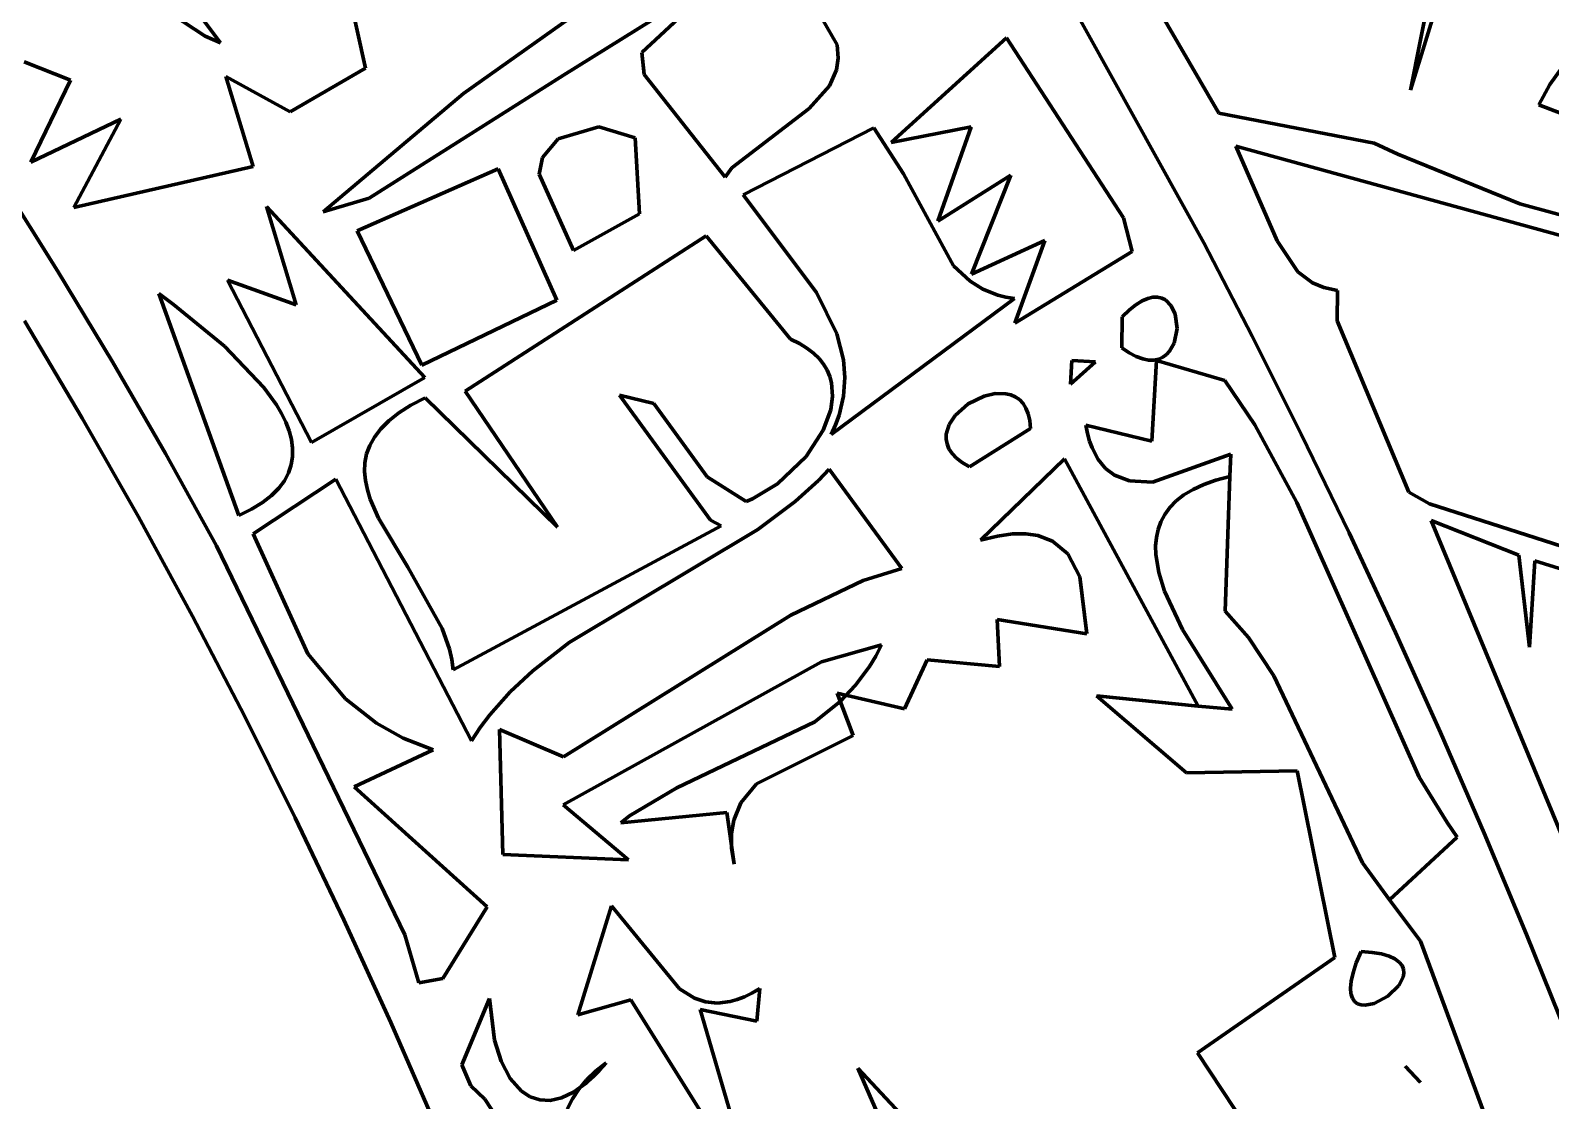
# Model space of a CAD drawing. Header units: millimetres. Extents: x 0 to 10.4, y 0 to 8.2.
# Drawn here: x 2.913 to 3.474, y 4.054 to 4.449 of the extents above; entities that cross this region are included whole.
import ezdxf

# ---------------------------------------------------------------- set-up
doc = ezdxf.new("R2010")
doc.units = ezdxf.units.MM
for name, color, linetype, lineweight in [('color#000000ff', 7, 'CONTINUOUS', 100), ('color#929292ff', 7, 'CONTINUOUS', 100), ('color#ffffffff', 7, 'CONTINUOUS', 100)]:
    doc.layers.add(name, color=color, linetype=linetype, lineweight=lineweight)

msp = doc.modelspace()

# ---------------------------------------------------------------- linework, layer by layer
at = {"layer": 'color#000000ff'}
for p, q in [((3.27162, 4.55563), (3.35162, 4.41825)), ((2.98279, 4.4442), (2.93047, 4.51394)), ((3.42241, 4.42671), (3.43807, 4.50598)), ((3.07255, 4.42544), (3.17797, 4.50034)), ((3.17797, 4.50034), (3.21055, 4.44345)), ((3.44539, 4.50197), (3.42241, 4.42671)), ((3.17016, 4.47006), (3.10947, 4.43227)), ((3.13847, 4.44064), (3.17016, 4.47006)), ((3.34598, 4.37027), (3.28961, 4.47209)), ((3.0289, 4.46897), (3.0364, 4.43486)), ((2.96501, 4.45465), (2.9772, 4.44658)), ((2.9772, 4.44658), (2.98279, 4.4442)), ((3.21055, 4.44345), (3.21095, 4.43857)), ((3.2305, 4.40742), (3.27312, 4.44599)), ((3.27312, 4.44599), (3.31635, 4.37955)), ((2.92747, 4.43044), (2.91035, 4.43719)), ((3.13935, 4.43248), (3.13847, 4.44064)), ((3.21095, 4.43857), (3.21034, 4.43416)), ((3.47384, 4.42874), (3.48106, 4.43882)), ((2.91279, 4.40005), (2.92747, 4.43044)), ((3.00853, 4.41863), (2.98478, 4.43176)), ((2.98478, 4.43176), (2.99486, 4.39854)), ((3.0364, 4.43486), (3.00853, 4.41863)), ((3.10947, 4.43227), (3.03775, 4.38682)), ((3.16921, 4.39453), (3.13935, 4.43248)), ((3.21034, 4.43416), (3.20779, 4.42827)), ((3.02071, 4.38174), (3.07255, 4.42544)), ((3.20779, 4.42827), (3.20027, 4.41995)), ((3.46978, 4.42127), (3.47384, 4.42874)), ((3.20027, 4.41995), (3.1717, 4.398)), ((3.50676, 4.40697), (3.46978, 4.42127)), ((2.946, 4.41599), (2.91279, 4.40005)), ((2.9287, 4.38335), (2.946, 4.41599)), ((3.10752, 4.4087), (3.12255, 4.41313)), ((3.12255, 4.41313), (3.13594, 4.40913)), ((3.26013, 4.41318), (3.2305, 4.40742)), ((3.24773, 4.37827), (3.26013, 4.41318)), ((3.35162, 4.41825), (3.4089, 4.40714)), ((3.10182, 4.40184), (3.10752, 4.4087)), ((3.13594, 4.40913), (3.13763, 4.38098)), ((3.17591, 4.38807), (3.22414, 4.41282)), ((3.22414, 4.41282), (3.2351, 4.39576)), ((3.10054, 4.39561), (3.10182, 4.40184)), ((3.706, 4.3103), (3.35782, 4.40602)), ((3.35782, 4.40602), (3.37311, 4.37099)), ((3.4089, 4.40714), (3.41773, 4.40306)), ((3.41773, 4.40306), (3.46277, 4.38473)), ((2.99486, 4.39854), (2.9287, 4.38335)), ((3.03336, 4.37476), (3.08539, 4.39759)), ((3.08539, 4.39759), (3.10706, 4.34912)), ((3.1717, 4.398), (3.16921, 4.39453)), ((2.9018, 4.39318), (2.92267, 4.35994)), ((3.11319, 4.36754), (3.10054, 4.39561)), ((3.2351, 4.39576), (3.25361, 4.36183)), ((3.27479, 4.39525), (3.24773, 4.37827)), ((3.26016, 4.35869), (3.27479, 4.39525)), ((3.03775, 4.38682), (3.02071, 4.38174)), ((3.20298, 4.35191), (3.17591, 4.38807)), ((2.99987, 4.38379), (3.05828, 4.32056)), ((3.01079, 4.34743), (2.99987, 4.38379)), ((3.13763, 4.38098), (3.11319, 4.36754)), ((3.31635, 4.37955), (3.3195, 4.36715)), ((3.46277, 4.38473), (3.67965, 4.32526)), ((3.05717, 4.32511), (3.03336, 4.37476)), ((3.07319, 4.31557), (3.16216, 4.37294)), ((3.16216, 4.37294), (3.19338, 4.33477)), ((3.28725, 4.37117), (3.26016, 4.35869)), ((3.27626, 4.34065), (3.28725, 4.37117)), ((3.36385, 4.33588), (3.34598, 4.37027)), ((3.37311, 4.37099), (3.38078, 4.3596)), ((3.3195, 4.36715), (3.27626, 4.34065)), ((2.92267, 4.35994), (2.9429, 4.32638)), ((3.25361, 4.36183), (3.25968, 4.35611)), ((3.38078, 4.3596), (3.38611, 4.35559)), ((2.96003, 4.35158), (2.96547, 4.34756)), ((2.98959, 4.26956), (2.96003, 4.35158)), ((3.01642, 4.29652), (2.98541, 4.35658)), ((2.98541, 4.35658), (3.01079, 4.34743)), ((3.21051, 4.33672), (3.20298, 4.35191)), ((3.25968, 4.35611), (3.26445, 4.35315)), ((3.26445, 4.35315), (3.26991, 4.35099)), ((3.38611, 4.35559), (3.39039, 4.35378)), ((3.39039, 4.35378), (3.39535, 4.35275)), ((3.39535, 4.35275), (3.39528, 4.34152)), ((2.96547, 4.34756), (2.98429, 4.33218)), ((3.10706, 4.34912), (3.05717, 4.32511)), ((3.27615, 4.34975), (3.20836, 4.2995)), ((3.26991, 4.35099), (3.27293, 4.35025)), ((3.27293, 4.35025), (3.27615, 4.34975)), ((3.31853, 4.34552), (3.32096, 4.34746)), ((3.32096, 4.34746), (3.32322, 4.34885)), ((3.32322, 4.34885), (3.3253, 4.34976)), ((3.3253, 4.34976), (3.3272, 4.3502)), ((3.3272, 4.3502), (3.32892, 4.35023)), ((3.32892, 4.35023), (3.33046, 4.34989)), ((3.33046, 4.34989), (3.33182, 4.34921)), ((3.33182, 4.34921), (3.33399, 4.34703)), ((3.33399, 4.34703), (3.33541, 4.34402)), ((2.93181, 4.30552), (2.91043, 4.34146)), ((3.31569, 4.33159), (3.31592, 4.343)), ((3.31592, 4.343), (3.31853, 4.34552)), ((3.33541, 4.34402), (3.33612, 4.33866)), ((3.39528, 4.34152), (3.42172, 4.27819)), ((3.19338, 4.33477), (3.19663, 4.33319)), ((3.21297, 4.32713), (3.21051, 4.33672)), ((3.33612, 4.33866), (3.33508, 4.3333)), ((3.382, 4.29964), (3.36385, 4.33588)), ((2.98429, 4.33218), (2.99889, 4.31689)), ((3.19663, 4.33319), (3.19945, 4.33146)), ((3.19945, 4.33146), (3.20187, 4.32959)), ((3.20187, 4.32959), (3.20391, 4.32759)), ((3.3185, 4.32969), (3.31569, 4.33159)), ((3.32109, 4.32832), (3.3185, 4.32969)), ((3.33225, 4.32904), (3.33091, 4.32806)), ((3.3334, 4.33027), (3.33225, 4.32904)), ((3.33508, 4.3333), (3.3334, 4.33027)), ((2.9429, 4.32638), (2.96248, 4.29254)), ((3.20391, 4.32759), (3.20557, 4.32549)), ((3.20557, 4.32549), (3.20688, 4.32328)), ((3.20688, 4.32328), (3.20785, 4.32099)), ((3.21349, 4.32052), (3.21297, 4.32713)), ((3.29674, 4.31814), (3.29724, 4.3269)), ((3.30603, 4.32642), (3.29674, 4.31814)), ((3.29724, 4.3269), (3.30603, 4.32642)), ((3.32347, 4.32744), (3.32109, 4.32832)), ((3.32564, 4.32702), (3.32347, 4.32744)), ((3.3276, 4.32701), (3.32564, 4.32702)), ((3.32685, 4.29705), (3.32851, 4.32685)), ((3.32936, 4.32737), (3.3276, 4.32701)), ((3.32851, 4.32685), (3.35378, 4.31941)), ((3.33091, 4.32806), (3.32936, 4.32737)), ((3.05828, 4.32056), (3.01642, 4.29652)), ((3.20785, 4.32099), (3.2085, 4.31862)), ((3.2085, 4.31862), (3.2089, 4.31372)), ((3.21298, 4.31372), (3.21349, 4.32052)), ((3.35378, 4.31941), (3.3649, 4.30313)), ((2.99889, 4.31689), (3.00347, 4.31048)), ((3.05319, 4.31034), (3.05844, 4.3131)), ((3.05844, 4.3131), (3.10729, 4.26532)), ((3.10729, 4.26532), (3.07319, 4.31557)), ((3.14289, 4.31098), (3.13017, 4.31403)), ((3.13017, 4.31403), (3.16379, 4.26789)), ((3.2089, 4.31372), (3.20821, 4.30868)), ((3.21131, 4.30671), (3.21298, 4.31372)), ((3.25898, 4.3108), (3.26485, 4.3137)), ((3.26485, 4.3137), (3.26894, 4.31463)), ((3.26894, 4.31463), (3.27287, 4.31459)), ((3.27287, 4.31459), (3.2747, 4.31416)), ((3.2747, 4.31416), (3.27639, 4.31343)), ((3.27639, 4.31343), (3.27791, 4.31239)), ((3.27791, 4.31239), (3.27924, 4.311)), ((3.00347, 4.31048), (3.00536, 4.30725)), ((3.00536, 4.30725), (3.00693, 4.30403)), ((3.04502, 4.30461), (3.04873, 4.30752)), ((3.04873, 4.30752), (3.05319, 4.31034)), ((3.16255, 4.28394), (3.14289, 4.31098)), ((3.20821, 4.30868), (3.20543, 4.30109)), ((3.21, 4.30313), (3.21131, 4.30671)), ((3.25198, 4.30322), (3.25417, 4.30655)), ((3.25417, 4.30655), (3.25898, 4.3108)), ((3.27924, 4.311), (3.28034, 4.30926)), ((3.28034, 4.30926), (3.28118, 4.30715)), ((3.28118, 4.30715), (3.28172, 4.30464)), ((2.9525, 4.26917), (2.93181, 4.30552)), ((3.00693, 4.30403), (3.00816, 4.30082)), ((3.00816, 4.30082), (3.00902, 4.29763)), ((3.03967, 4.2986), (3.04201, 4.30164)), ((3.04201, 4.30164), (3.04502, 4.30461)), ((3.20543, 4.30109), (3.19913, 4.29145)), ((3.20836, 4.2995), (3.21, 4.30313)), ((3.2509, 4.29966), (3.25198, 4.30322)), ((3.28195, 4.30172), (3.25947, 4.28762)), ((3.28172, 4.30464), (3.28195, 4.30172)), ((3.30307, 4.29993), (3.30249, 4.30303)), ((3.30249, 4.30303), (3.32685, 4.29705)), ((3.3649, 4.30313), (3.38033, 4.27439)), ((3.00902, 4.29763), (3.00946, 4.29448)), ((3.0368, 4.29234), (3.03795, 4.2955)), ((3.03795, 4.2955), (3.03967, 4.2986)), ((3.25085, 4.29785), (3.2509, 4.29966)), ((3.25118, 4.29604), (3.25085, 4.29785)), ((3.2519, 4.29424), (3.25118, 4.29604)), ((3.30382, 4.29711), (3.30307, 4.29993)), ((3.30472, 4.29456), (3.30382, 4.29711)), ((3.39965, 4.26316), (3.382, 4.29964)), ((2.96248, 4.29254), (2.98141, 4.25844)), ((3.00946, 4.29138), (3.00898, 4.28834)), ((3.00946, 4.29448), (3.00946, 4.29138)), ((3.03619, 4.28911), (3.0368, 4.29234)), ((3.19913, 4.29145), (3.18859, 4.28132)), ((3.25306, 4.29248), (3.2519, 4.29424)), ((3.25469, 4.29078), (3.25306, 4.29248)), ((3.25682, 4.28916), (3.25469, 4.29078)), ((3.26359, 4.26047), (3.29454, 4.29053)), ((3.29454, 4.29053), (3.34392, 4.19914)), ((3.30698, 4.29025), (3.30472, 4.29456)), ((3.30976, 4.28693), (3.30698, 4.29025)), ((3.35602, 4.29232), (3.32703, 4.28195)), ((3.35563, 4.28402), (3.35602, 4.29232)), ((3.008, 4.28536), (3.00648, 4.28246)), ((3.00898, 4.28834), (3.008, 4.28536)), ((3.03606, 4.28583), (3.03619, 4.28911)), ((3.03637, 4.2825), (3.03606, 4.28583)), ((3.17701, 4.27483), (3.16255, 4.28394)), ((3.20365, 4.28257), (3.20769, 4.28673)), ((3.20769, 4.28673), (3.23449, 4.24998)), ((3.25947, 4.28762), (3.25682, 4.28916)), ((3.31301, 4.2845), (3.30976, 4.28693)), ((3.31859, 4.28238), (3.31301, 4.2845)), ((3.35392, 4.23422), (3.35563, 4.28402)), ((2.99496, 4.26288), (3.0255, 4.28309)), ((3.00438, 4.27965), (3.00167, 4.27695)), ((3.00648, 4.28246), (3.00438, 4.27965)), ((3.0255, 4.28309), (3.07552, 4.18643)), ((3.03709, 4.27911), (3.03637, 4.2825)), ((3.03816, 4.27568), (3.03709, 4.27911)), ((3.18859, 4.28132), (3.17931, 4.27576)), ((3.19509, 4.27484), (3.20365, 4.28257)), ((3.32703, 4.28195), (3.31859, 4.28238)), ((2.99833, 4.27436), (2.99431, 4.27189)), ((3.00167, 4.27695), (2.99833, 4.27436)), ((3.04121, 4.26868), (3.03816, 4.27568)), ((3.17931, 4.27576), (3.17701, 4.27483)), ((3.18125, 4.26446), (3.19509, 4.27484)), ((3.38033, 4.27439), (3.42554, 4.17293)), ((3.42172, 4.27819), (3.42932, 4.27395)), ((3.42932, 4.27395), (3.5413, 4.23798)), ((2.97251, 4.23245), (2.9525, 4.26917)), ((2.99431, 4.27189), (2.98959, 4.26956)), ((3.05201, 4.25053), (3.04121, 4.26868)), ((3.16379, 4.26789), (3.16781, 4.26581)), ((3.46241, 4.25497), (3.42993, 4.26782)), ((3.42993, 4.26782), (3.49174, 4.11874)), ((3.01513, 4.21848), (2.99496, 4.26288)), ((3.16781, 4.26581), (3.06876, 4.21258)), ((3.11168, 4.22266), (3.18125, 4.26446)), ((3.2698, 4.26201), (3.26359, 4.26047)), ((3.27536, 4.26279), (3.2698, 4.26201)), ((3.28031, 4.26287), (3.27536, 4.26279)), ((3.28467, 4.26226), (3.28031, 4.26287)), ((3.29017, 4.26019), (3.28467, 4.26226)), ((3.4168, 4.22643), (3.39965, 4.26316)), ((2.98141, 4.25844), (3.05092, 4.11479)), ((3.29574, 4.25547), (3.29017, 4.26019)), ((3.06475, 4.22791), (3.05201, 4.25053)), ((3.30022, 4.2469), (3.29574, 4.25547)), ((3.46633, 4.22095), (3.46241, 4.25497)), ((3.46827, 4.25288), (3.46633, 4.22095)), ((3.48991, 4.24607), (3.46827, 4.25288)), ((3.22019, 4.24555), (3.19353, 4.23285)), ((3.23449, 4.24998), (3.22019, 4.24555)), ((3.30281, 4.22596), (3.30022, 4.2469)), ((3.36254, 4.22456), (3.35392, 4.23422)), ((2.99183, 4.19538), (2.97251, 4.23245)), ((3.06744, 4.22025), (3.06475, 4.22791)), ((3.19353, 4.23285), (3.10954, 4.18045)), ((3.2705, 4.21379), (3.26968, 4.23125)), ((3.26968, 4.23125), (3.30281, 4.22596)), ((3.09815, 4.21226), (3.11168, 4.22266)), ((3.37188, 4.21042), (3.36254, 4.22456)), ((3.43345, 4.18947), (3.4168, 4.22643)), ((3.029, 4.20193), (3.01513, 4.21848)), ((3.06829, 4.21642), (3.06744, 4.22025)), ((3.20476, 4.21553), (3.227, 4.22182)), ((3.22485, 4.21769), (3.22253, 4.21384)), ((3.227, 4.22182), (3.22485, 4.21769)), ((3.06876, 4.21258), (3.06829, 4.21642)), ((3.08986, 4.20451), (3.09815, 4.21226)), ((3.10941, 4.16277), (3.20476, 4.21553)), ((3.22253, 4.21384), (3.21742, 4.20693)), ((3.23543, 4.19817), (3.2439, 4.21629)), ((3.2439, 4.21629), (3.2705, 4.21379)), ((3.21742, 4.20693), (3.21173, 4.20095)), ((3.40459, 4.14132), (3.37188, 4.21042)), ((3.04042, 4.19292), (3.029, 4.20193)), ((3.08227, 4.19595), (3.08986, 4.20451)), ((3.21173, 4.20095), (3.2023, 4.19345)), ((3.21653, 4.18836), (3.21064, 4.20405)), ((3.21064, 4.20405), (3.23543, 4.19817)), ((3.34392, 4.19914), (3.30632, 4.20304)), ((3.30632, 4.20304), (3.33964, 4.17454)), ((3.01047, 4.158), (2.99183, 4.19538)), ((3.07878, 4.19132), (3.08227, 4.19595)), ((3.0503, 4.18742), (3.04042, 4.19292)), ((3.07552, 4.18643), (3.07878, 4.19132)), ((3.10954, 4.18045), (3.0859, 4.19054)), ((3.0859, 4.19054), (3.08711, 4.14447)), ((3.2023, 4.19345), (3.15142, 4.16901)), ((3.44959, 4.15229), (3.43345, 4.18947)), ((3.03223, 4.16936), (3.06141, 4.18312)), ((3.06141, 4.18312), (3.0503, 4.18742)), ((3.18081, 4.17054), (3.21653, 4.18836)), ((3.33964, 4.17454), (3.38055, 4.17528)), ((3.38055, 4.17528), (3.3944, 4.10638)), ((3.42554, 4.17293), (3.43585, 4.15624)), ((3.08139, 4.12511), (3.03223, 4.16936)), ((3.15142, 4.16901), (3.13396, 4.15866)), ((3.17506, 4.16345), (3.18081, 4.17054)), ((3.13359, 4.14241), (3.10941, 4.16277)), ((3.17241, 4.15705), (3.17506, 4.16345)), ((3.02845, 4.12033), (3.01047, 4.158)), ((3.13071, 4.15615), (3.16984, 4.15993)), ((3.13396, 4.15866), (3.13071, 4.15615)), ((3.16984, 4.15993), (3.17257, 4.14085)), ((3.17158, 4.15218), (3.17241, 4.15705)), ((3.43585, 4.15624), (3.43963, 4.15085)), ((3.17161, 4.1468), (3.17158, 4.15218)), ((3.43963, 4.15085), (3.41464, 4.12762)), ((3.46522, 4.11489), (3.44959, 4.15229)), ((3.08711, 4.14447), (3.13359, 4.14241)), ((3.17257, 4.14085), (3.17161, 4.1468)), ((3.41464, 4.12762), (3.40459, 4.14132)), ((3.06491, 4.09859), (3.08139, 4.12511)), ((3.12731, 4.12547), (3.11485, 4.08526)), ((3.15231, 4.09484), (3.12731, 4.12547)), ((3.04575, 4.0824), (3.02845, 4.12033)), ((3.05092, 4.11479), (3.05604, 4.09707)), ((3.48034, 4.07727), (3.46522, 4.11489)), ((3.3944, 4.10638), (3.34366, 4.07113)), ((3.05604, 4.09707), (3.06491, 4.09859)), ((3.15789, 4.09135), (3.15231, 4.09484)), ((3.17911, 4.09324), (3.17634, 4.09188)), ((3.182, 4.09495), (3.17911, 4.09324)), ((3.18093, 4.08292), (3.182, 4.09495)), ((3.08214, 4.09127), (3.07196, 4.06677)), ((3.08402, 4.07587), (3.08214, 4.09127)), ((3.11485, 4.08526), (3.13434, 4.09071)), ((3.13434, 4.09071), (3.1806, 4.01693)), ((3.16196, 4.08998), (3.15789, 4.09135)), ((3.16636, 4.08953), (3.16196, 4.08998)), ((3.17114, 4.09012), (3.16636, 4.08953)), ((3.17369, 4.09084), (3.17114, 4.09012)), ((3.17634, 4.09188), (3.17369, 4.09084)), ((3.06238, 4.04424), (3.04575, 4.0824)), ((3.1806, 4.01693), (3.16004, 4.08722)), ((3.16004, 4.08722), (3.18093, 4.08292)), ((3.08646, 4.06808), (3.08402, 4.07587)), ((3.34366, 4.07113), (3.36193, 4.04362)), ((3.07196, 4.06677), (3.07527, 4.05892)), ((3.08981, 4.06171), (3.08646, 4.06808)), ((3.1214, 4.06445), (3.12524, 4.06753)), ((3.12524, 4.06753), (3.12272, 4.06468)), ((3.27805, 4.00159), (3.21818, 4.06552)), ((3.21818, 4.06552), (3.24343, 4.00806)), ((3.094, 4.057), (3.08981, 4.06171)), ((3.11522, 4.05774), (3.11807, 4.06118)), ((3.11784, 4.06001), (3.11548, 4.05818)), ((3.12025, 4.06218), (3.11784, 4.06001)), ((3.11807, 4.06118), (3.1214, 4.06445)), ((3.12272, 4.06468), (3.12025, 4.06218)), ((3.07527, 4.05892), (3.08049, 4.05405)), ((3.08049, 4.05405), (3.08724, 4.04369)), ((3.09723, 4.05491), (3.094, 4.057)), ((3.10078, 4.05376), (3.09723, 4.05491)), ((3.10464, 4.05362), (3.10078, 4.05376)), ((3.10878, 4.05456), (3.10464, 4.05362)), ((3.11319, 4.05667), (3.10878, 4.05456)), ((3.11092, 4.0504), (3.11285, 4.05414)), ((3.11285, 4.05414), (3.11522, 4.05774)), ((3.11548, 4.05818), (3.11319, 4.05667))]:
    msp.add_line(p, q, dxfattribs=at)
at = {"layer": 'color#929292ff'}
for p, q in [((3.35051, 4.28265), (3.35563, 4.28402)), ((3.35563, 4.28402), (3.35392, 4.23422)), ((3.33868, 4.27722), (3.34206, 4.27924)), ((3.34206, 4.27924), (3.346, 4.28106)), ((3.346, 4.28106), (3.35051, 4.28265)), ((3.33346, 4.2726), (3.33582, 4.275)), ((3.33582, 4.275), (3.33868, 4.27722)), ((3.32912, 4.26446), (3.33014, 4.26732)), ((3.33014, 4.26732), (3.33157, 4.27004)), ((3.33157, 4.27004), (3.33346, 4.2726)), ((3.32823, 4.25838), (3.32849, 4.26148)), ((3.32849, 4.26148), (3.32912, 4.26446)), ((3.32832, 4.25518), (3.32823, 4.25838)), ((3.3294, 4.24852), (3.32832, 4.25518)), ((3.33154, 4.24163), (3.3294, 4.24852)), ((3.33811, 4.22752), (3.33154, 4.24163)), ((3.35392, 4.23422), (3.36254, 4.22456)), ((3.35644, 4.1981), (3.33811, 4.22752)), ((3.36254, 4.22456), (3.37188, 4.21042)), ((3.37188, 4.21042), (3.40459, 4.14132)), ((3.33964, 4.17454), (3.30632, 4.20304)), ((3.30632, 4.20304), (3.34392, 4.19914)), ((3.34392, 4.19914), (3.35644, 4.1981)), ((3.38055, 4.17528), (3.33964, 4.17454)), ((3.3944, 4.10638), (3.38055, 4.17528)), ((3.40459, 4.14132), (3.41464, 4.12762)), ((3.41464, 4.12762), (3.42605, 4.11244)), ((3.11485, 4.08526), (3.12731, 4.12547)), ((3.12731, 4.12547), (3.15231, 4.09484)), ((3.42605, 4.11244), (3.4579, 4.02632)), ((3.34366, 4.07113), (3.3944, 4.10638)), ((3.40233, 4.10438), (3.40113, 4.10074)), ((3.40408, 4.1086), (3.40233, 4.10438)), ((3.40825, 4.10827), (3.40408, 4.1086)), ((3.41169, 4.10768), (3.40825, 4.10827)), ((3.41447, 4.10687), (3.41169, 4.10768)), ((3.41661, 4.10587), (3.41447, 4.10687)), ((3.41818, 4.10471), (3.41661, 4.10587)), ((3.41922, 4.10342), (3.41818, 4.10471)), ((3.40113, 4.10074), (3.40043, 4.09764)), ((3.41805, 4.09607), (3.4196, 4.09906)), ((3.41977, 4.10202), (3.41922, 4.10342)), ((3.4196, 4.09906), (3.41988, 4.10056)), ((3.41988, 4.10056), (3.41977, 4.10202)), ((3.15231, 4.09484), (3.15789, 4.09135)), ((3.17634, 4.09188), (3.17911, 4.09324)), ((3.17911, 4.09324), (3.182, 4.09495)), ((3.182, 4.09495), (3.18093, 4.08292)), ((3.40043, 4.09764), (3.40019, 4.09507)), ((3.40019, 4.09507), (3.40035, 4.09298)), ((3.41397, 4.09207), (3.41805, 4.09607)), ((3.13434, 4.09071), (3.11485, 4.08526)), ((3.1806, 4.01693), (3.13434, 4.09071)), ((3.15789, 4.09135), (3.16196, 4.08998)), ((3.16196, 4.08998), (3.16636, 4.08953)), ((3.16636, 4.08953), (3.17114, 4.09012)), ((3.17114, 4.09012), (3.17369, 4.09084)), ((3.17369, 4.09084), (3.17634, 4.09188)), ((3.40035, 4.09298), (3.40087, 4.09134)), ((3.40087, 4.09134), (3.4017, 4.09014)), ((3.4017, 4.09014), (3.40279, 4.08932)), ((3.40279, 4.08932), (3.40411, 4.08887)), ((3.40411, 4.08887), (3.4056, 4.08875)), ((3.4056, 4.08875), (3.4089, 4.08939)), ((3.4089, 4.08939), (3.41397, 4.09207)), ((3.18093, 4.08292), (3.16004, 4.08722)), ((3.16004, 4.08722), (3.1806, 4.01693)), ((3.36193, 4.04362), (3.34366, 4.07113)), ((3.24343, 4.00806), (3.21818, 4.06552)), ((3.21818, 4.06552), (3.27805, 4.00159)), ((3.42034, 4.06619), (3.42607, 4.06024)), ((3.42607, 4.06024), (3.42034, 4.06619))]:
    msp.add_line(p, q, dxfattribs=at)
at = {"layer": 'color#ffffffff'}
for p, q in [((3.35162, 4.41825), (3.27162, 4.55563)), ((2.93047, 4.51394), (2.98279, 4.4442)), ((3.43807, 4.50598), (3.42241, 4.42671)), ((3.17797, 4.50034), (3.07255, 4.42544)), ((3.21055, 4.44345), (3.17797, 4.50034)), ((3.42241, 4.42671), (3.44539, 4.50197)), ((3.10947, 4.43227), (3.17016, 4.47006)), ((3.17016, 4.47006), (3.13847, 4.44064)), ((3.28961, 4.47209), (3.34598, 4.37027)), ((3.0364, 4.43486), (3.0289, 4.46897)), ((2.9772, 4.44658), (2.96501, 4.45465)), ((2.98279, 4.4442), (2.9772, 4.44658)), ((3.21095, 4.43857), (3.21055, 4.44345)), ((3.27312, 4.44599), (3.2305, 4.40742)), ((3.31635, 4.37955), (3.27312, 4.44599)), ((2.91035, 4.43719), (2.92747, 4.43044)), ((3.13847, 4.44064), (3.13935, 4.43248)), ((3.21034, 4.43416), (3.21095, 4.43857)), ((3.48106, 4.43882), (3.47384, 4.42874)), ((2.92747, 4.43044), (2.91279, 4.40005)), ((2.99486, 4.39854), (2.98478, 4.43176)), ((2.98478, 4.43176), (3.00853, 4.41863)), ((3.00853, 4.41863), (3.0364, 4.43486)), ((3.03775, 4.38682), (3.10947, 4.43227)), ((3.13935, 4.43248), (3.16921, 4.39453)), ((3.20779, 4.42827), (3.21034, 4.43416)), ((3.07255, 4.42544), (3.02071, 4.38174)), ((3.20027, 4.41995), (3.20779, 4.42827)), ((3.47384, 4.42874), (3.46978, 4.42127)), ((3.1717, 4.398), (3.20027, 4.41995)), ((3.46978, 4.42127), (3.50676, 4.40697)), ((2.91279, 4.40005), (2.946, 4.41599)), ((2.946, 4.41599), (2.9287, 4.38335)), ((3.12255, 4.41313), (3.10752, 4.4087)), ((3.13594, 4.40913), (3.12255, 4.41313)), ((3.2305, 4.40742), (3.26013, 4.41318)), ((3.26013, 4.41318), (3.24773, 4.37827)), ((3.4089, 4.40714), (3.35162, 4.41825)), ((3.10752, 4.4087), (3.10182, 4.40184)), ((3.13763, 4.38098), (3.13594, 4.40913)), ((3.22414, 4.41282), (3.17591, 4.38807)), ((3.2351, 4.39576), (3.22414, 4.41282)), ((3.10182, 4.40184), (3.10054, 4.39561)), ((3.37311, 4.37099), (3.35782, 4.40602)), ((3.35782, 4.40602), (3.706, 4.3103)), ((3.41773, 4.40306), (3.4089, 4.40714)), ((3.46277, 4.38473), (3.41773, 4.40306)), ((2.9287, 4.38335), (2.99486, 4.39854)), ((3.08539, 4.39759), (3.03336, 4.37476)), ((3.10706, 4.34912), (3.08539, 4.39759)), ((3.16921, 4.39453), (3.1717, 4.398)), ((2.92267, 4.35994), (2.9018, 4.39318)), ((3.10054, 4.39561), (3.11319, 4.36754)), ((3.25361, 4.36183), (3.2351, 4.39576)), ((3.24773, 4.37827), (3.27479, 4.39525)), ((3.27479, 4.39525), (3.26016, 4.35869)), ((3.02071, 4.38174), (3.03775, 4.38682)), ((3.17591, 4.38807), (3.20298, 4.35191)), ((2.99987, 4.38379), (3.01079, 4.34743)), ((3.05828, 4.32056), (2.99987, 4.38379)), ((3.11319, 4.36754), (3.13763, 4.38098)), ((3.3195, 4.36715), (3.31635, 4.37955)), ((3.67965, 4.32526), (3.46277, 4.38473)), ((3.03336, 4.37476), (3.05717, 4.32511)), ((3.16216, 4.37294), (3.07319, 4.31557)), ((3.19338, 4.33477), (3.16216, 4.37294)), ((3.26016, 4.35869), (3.28725, 4.37117)), ((3.28725, 4.37117), (3.27626, 4.34065)), ((3.34598, 4.37027), (3.36385, 4.33588)), ((3.38078, 4.3596), (3.37311, 4.37099)), ((3.27626, 4.34065), (3.3195, 4.36715)), ((2.9429, 4.32638), (2.92267, 4.35994)), ((3.25968, 4.35611), (3.25361, 4.36183)), ((3.38611, 4.35559), (3.38078, 4.3596)), ((2.96003, 4.35158), (2.98959, 4.26956)), ((2.96547, 4.34756), (2.96003, 4.35158)), ((3.01079, 4.34743), (2.98541, 4.35658)), ((2.98541, 4.35658), (3.01642, 4.29652)), ((3.20298, 4.35191), (3.21051, 4.33672)), ((3.26445, 4.35315), (3.25968, 4.35611)), ((3.26991, 4.35099), (3.26445, 4.35315)), ((3.39039, 4.35378), (3.38611, 4.35559)), ((3.39535, 4.35275), (3.39039, 4.35378)), ((3.39528, 4.34152), (3.39535, 4.35275)), ((2.98429, 4.33218), (2.96547, 4.34756)), ((3.05717, 4.32511), (3.10706, 4.34912)), ((3.20836, 4.2995), (3.27615, 4.34975)), ((3.27293, 4.35025), (3.26991, 4.35099)), ((3.27615, 4.34975), (3.27293, 4.35025)), ((3.32096, 4.34746), (3.31853, 4.34552)), ((3.32322, 4.34885), (3.32096, 4.34746)), ((3.3253, 4.34976), (3.32322, 4.34885)), ((3.3272, 4.3502), (3.3253, 4.34976)), ((3.32892, 4.35023), (3.3272, 4.3502)), ((3.33046, 4.34989), (3.32892, 4.35023)), ((3.33182, 4.34921), (3.33046, 4.34989)), ((3.33399, 4.34703), (3.33182, 4.34921)), ((3.33541, 4.34402), (3.33399, 4.34703)), ((2.91043, 4.34146), (2.93181, 4.30552)), ((3.31592, 4.343), (3.31569, 4.33159)), ((3.31853, 4.34552), (3.31592, 4.343)), ((3.33612, 4.33866), (3.33541, 4.34402)), ((3.42172, 4.27819), (3.39528, 4.34152)), ((3.19663, 4.33319), (3.19338, 4.33477)), ((3.21051, 4.33672), (3.21297, 4.32713)), ((3.33508, 4.3333), (3.33612, 4.33866)), ((3.36385, 4.33588), (3.382, 4.29964)), ((2.99889, 4.31689), (2.98429, 4.33218)), ((3.19945, 4.33146), (3.19663, 4.33319)), ((3.20187, 4.32959), (3.19945, 4.33146)), ((3.20391, 4.32759), (3.20187, 4.32959)), ((3.31569, 4.33159), (3.3185, 4.32969)), ((3.3185, 4.32969), (3.32109, 4.32832)), ((3.33091, 4.32806), (3.33225, 4.32904)), ((3.33225, 4.32904), (3.3334, 4.33027)), ((3.3334, 4.33027), (3.33508, 4.3333)), ((2.96248, 4.29254), (2.9429, 4.32638)), ((3.20557, 4.32549), (3.20391, 4.32759)), ((3.20688, 4.32328), (3.20557, 4.32549)), ((3.20785, 4.32099), (3.20688, 4.32328)), ((3.21297, 4.32713), (3.21349, 4.32052)), ((3.29724, 4.3269), (3.29674, 4.31814)), ((3.29674, 4.31814), (3.30603, 4.32642)), ((3.30603, 4.32642), (3.29724, 4.3269)), ((3.32109, 4.32832), (3.32347, 4.32744)), ((3.32347, 4.32744), (3.32564, 4.32702)), ((3.32564, 4.32702), (3.3276, 4.32701)), ((3.32851, 4.32685), (3.32685, 4.29705)), ((3.3276, 4.32701), (3.32936, 4.32737)), ((3.35378, 4.31941), (3.32851, 4.32685)), ((3.32936, 4.32737), (3.33091, 4.32806)), ((3.01642, 4.29652), (3.05828, 4.32056)), ((3.2085, 4.31862), (3.20785, 4.32099)), ((3.2089, 4.31372), (3.2085, 4.31862)), ((3.21349, 4.32052), (3.21298, 4.31372)), ((3.3649, 4.30313), (3.35378, 4.31941)), ((3.00347, 4.31048), (2.99889, 4.31689)), ((3.05844, 4.3131), (3.05319, 4.31034)), ((3.10729, 4.26532), (3.05844, 4.3131)), ((3.07319, 4.31557), (3.10729, 4.26532)), ((3.16379, 4.26789), (3.13017, 4.31403)), ((3.13017, 4.31403), (3.14289, 4.31098)), ((3.20821, 4.30868), (3.2089, 4.31372)), ((3.21298, 4.31372), (3.21131, 4.30671)), ((3.26485, 4.3137), (3.25898, 4.3108)), ((3.26894, 4.31463), (3.26485, 4.3137)), ((3.27287, 4.31459), (3.26894, 4.31463)), ((3.2747, 4.31416), (3.27287, 4.31459)), ((3.27639, 4.31343), (3.2747, 4.31416)), ((3.27791, 4.31239), (3.27639, 4.31343)), ((3.27924, 4.311), (3.27791, 4.31239)), ((3.00536, 4.30725), (3.00347, 4.31048)), ((3.00693, 4.30403), (3.00536, 4.30725)), ((3.04873, 4.30752), (3.04502, 4.30461)), ((3.05319, 4.31034), (3.04873, 4.30752)), ((3.14289, 4.31098), (3.16255, 4.28394)), ((3.20543, 4.30109), (3.20821, 4.30868)), ((3.21131, 4.30671), (3.21, 4.30313)), ((3.25417, 4.30655), (3.25198, 4.30322)), ((3.25898, 4.3108), (3.25417, 4.30655)), ((3.28034, 4.30926), (3.27924, 4.311)), ((3.28118, 4.30715), (3.28034, 4.30926)), ((3.28172, 4.30464), (3.28118, 4.30715)), ((2.93181, 4.30552), (2.9525, 4.26917)), ((3.00816, 4.30082), (3.00693, 4.30403)), ((3.00902, 4.29763), (3.00816, 4.30082)), ((3.04201, 4.30164), (3.03967, 4.2986)), ((3.04502, 4.30461), (3.04201, 4.30164)), ((3.19913, 4.29145), (3.20543, 4.30109)), ((3.21, 4.30313), (3.20836, 4.2995)), ((3.25198, 4.30322), (3.2509, 4.29966)), ((3.25947, 4.28762), (3.28195, 4.30172)), ((3.28195, 4.30172), (3.28172, 4.30464)), ((3.32685, 4.29705), (3.30249, 4.30303)), ((3.30249, 4.30303), (3.30307, 4.29993)), ((3.38033, 4.27439), (3.3649, 4.30313)), ((3.00946, 4.29448), (3.00902, 4.29763)), ((3.03795, 4.2955), (3.0368, 4.29234)), ((3.03967, 4.2986), (3.03795, 4.2955)), ((3.2509, 4.29966), (3.25085, 4.29785)), ((3.25085, 4.29785), (3.25118, 4.29604)), ((3.25118, 4.29604), (3.2519, 4.29424)), ((3.30307, 4.29993), (3.30382, 4.29711)), ((3.30382, 4.29711), (3.30472, 4.29456)), ((3.382, 4.29964), (3.39965, 4.26316)), ((2.98141, 4.25844), (2.96248, 4.29254)), ((3.00898, 4.28834), (3.00946, 4.29138)), ((3.00946, 4.29138), (3.00946, 4.29448)), ((3.0368, 4.29234), (3.03619, 4.28911)), ((3.18859, 4.28132), (3.19913, 4.29145)), ((3.2519, 4.29424), (3.25306, 4.29248)), ((3.25306, 4.29248), (3.25469, 4.29078)), ((3.25469, 4.29078), (3.25682, 4.28916)), ((3.29454, 4.29053), (3.26359, 4.26047)), ((3.34392, 4.19914), (3.29454, 4.29053)), ((3.30472, 4.29456), (3.30698, 4.29025)), ((3.30698, 4.29025), (3.30976, 4.28693)), ((3.32703, 4.28195), (3.35602, 4.29232)), ((3.35602, 4.29232), (3.35563, 4.28402)), ((3.00648, 4.28246), (3.008, 4.28536)), ((3.008, 4.28536), (3.00898, 4.28834)), ((3.03619, 4.28911), (3.03606, 4.28583)), ((3.03606, 4.28583), (3.03637, 4.2825)), ((3.16255, 4.28394), (3.17701, 4.27483)), ((3.20769, 4.28673), (3.20365, 4.28257)), ((3.23449, 4.24998), (3.20769, 4.28673)), ((3.25682, 4.28916), (3.25947, 4.28762)), ((3.30976, 4.28693), (3.31301, 4.2845)), ((3.31301, 4.2845), (3.31859, 4.28238)), ((3.35563, 4.28402), (3.35051, 4.28265)), ((3.0255, 4.28309), (2.99496, 4.26288)), ((3.00167, 4.27695), (3.00438, 4.27965)), ((3.00438, 4.27965), (3.00648, 4.28246)), ((3.07552, 4.18643), (3.0255, 4.28309)), ((3.03637, 4.2825), (3.03709, 4.27911)), ((3.03709, 4.27911), (3.03816, 4.27568)), ((3.17931, 4.27576), (3.18859, 4.28132)), ((3.20365, 4.28257), (3.19509, 4.27484)), ((3.31859, 4.28238), (3.32703, 4.28195)), ((3.34206, 4.27924), (3.33868, 4.27722)), ((3.346, 4.28106), (3.34206, 4.27924)), ((3.35051, 4.28265), (3.346, 4.28106)), ((2.99431, 4.27189), (2.99833, 4.27436)), ((2.99833, 4.27436), (3.00167, 4.27695)), ((3.03816, 4.27568), (3.04121, 4.26868)), ((3.17701, 4.27483), (3.17931, 4.27576)), ((3.19509, 4.27484), (3.18125, 4.26446)), ((3.33582, 4.275), (3.33346, 4.2726)), ((3.33868, 4.27722), (3.33582, 4.275)), ((3.42554, 4.17293), (3.38033, 4.27439)), ((3.42932, 4.27395), (3.42172, 4.27819)), ((3.5413, 4.23798), (3.42932, 4.27395)), ((2.9525, 4.26917), (2.97251, 4.23245)), ((2.98959, 4.26956), (2.99431, 4.27189)), ((3.04121, 4.26868), (3.05201, 4.25053)), ((3.16781, 4.26581), (3.16379, 4.26789)), ((3.33014, 4.26732), (3.32912, 4.26446)), ((3.33157, 4.27004), (3.33014, 4.26732)), ((3.33346, 4.2726), (3.33157, 4.27004)), ((3.49174, 4.11874), (3.42993, 4.26782)), ((3.42993, 4.26782), (3.46241, 4.25497)), ((2.99496, 4.26288), (3.01513, 4.21848)), ((3.06876, 4.21258), (3.16781, 4.26581)), ((3.18125, 4.26446), (3.11168, 4.22266)), ((3.26359, 4.26047), (3.2698, 4.26201)), ((3.2698, 4.26201), (3.27536, 4.26279)), ((3.27536, 4.26279), (3.28031, 4.26287)), ((3.28031, 4.26287), (3.28467, 4.26226)), ((3.28467, 4.26226), (3.29017, 4.26019)), ((3.32849, 4.26148), (3.32823, 4.25838)), ((3.32912, 4.26446), (3.32849, 4.26148)), ((3.39965, 4.26316), (3.4168, 4.22643)), ((3.05092, 4.11479), (2.98141, 4.25844)), ((3.29017, 4.26019), (3.29574, 4.25547)), ((3.32823, 4.25838), (3.32832, 4.25518)), ((3.05201, 4.25053), (3.06475, 4.22791)), ((3.29574, 4.25547), (3.30022, 4.2469)), ((3.32832, 4.25518), (3.3294, 4.24852)), ((3.46241, 4.25497), (3.46633, 4.22095)), ((3.46633, 4.22095), (3.46827, 4.25288)), ((3.46827, 4.25288), (3.48991, 4.24607)), ((3.19353, 4.23285), (3.22019, 4.24555)), ((3.22019, 4.24555), (3.23449, 4.24998)), ((3.30022, 4.2469), (3.30281, 4.22596)), ((3.3294, 4.24852), (3.33154, 4.24163)), ((3.33154, 4.24163), (3.33811, 4.22752)), ((2.97251, 4.23245), (2.99183, 4.19538)), ((3.06475, 4.22791), (3.06744, 4.22025)), ((3.10954, 4.18045), (3.19353, 4.23285)), ((3.30281, 4.22596), (3.26968, 4.23125)), ((3.26968, 4.23125), (3.2705, 4.21379)), ((3.11168, 4.22266), (3.09815, 4.21226)), ((3.33811, 4.22752), (3.35644, 4.1981)), ((3.4168, 4.22643), (3.43345, 4.18947)), ((3.01513, 4.21848), (3.029, 4.20193)), ((3.06744, 4.22025), (3.06829, 4.21642)), ((3.227, 4.22182), (3.20476, 4.21553)), ((3.22253, 4.21384), (3.22485, 4.21769)), ((3.22485, 4.21769), (3.227, 4.22182)), ((3.06829, 4.21642), (3.06876, 4.21258)), ((3.09815, 4.21226), (3.08986, 4.20451)), ((3.20476, 4.21553), (3.10941, 4.16277)), ((3.21742, 4.20693), (3.22253, 4.21384)), ((3.2439, 4.21629), (3.23543, 4.19817)), ((3.2705, 4.21379), (3.2439, 4.21629)), ((3.21173, 4.20095), (3.21742, 4.20693)), ((3.029, 4.20193), (3.04042, 4.19292)), ((3.08986, 4.20451), (3.08227, 4.19595)), ((3.2023, 4.19345), (3.21173, 4.20095)), ((3.23543, 4.19817), (3.21064, 4.20405)), ((3.21064, 4.20405), (3.21653, 4.18836)), ((2.99183, 4.19538), (3.01047, 4.158)), ((3.08227, 4.19595), (3.07878, 4.19132)), ((3.35644, 4.1981), (3.34392, 4.19914)), ((3.04042, 4.19292), (3.0503, 4.18742)), ((3.07878, 4.19132), (3.07552, 4.18643)), ((3.08711, 4.14447), (3.0859, 4.19054)), ((3.0859, 4.19054), (3.10954, 4.18045)), ((3.15142, 4.16901), (3.2023, 4.19345)), ((3.43345, 4.18947), (3.44959, 4.15229)), ((3.06141, 4.18312), (3.03223, 4.16936)), ((3.0503, 4.18742), (3.06141, 4.18312)), ((3.21653, 4.18836), (3.18081, 4.17054)), ((3.43585, 4.15624), (3.42554, 4.17293)), ((3.03223, 4.16936), (3.08139, 4.12511)), ((3.13396, 4.15866), (3.15142, 4.16901)), ((3.18081, 4.17054), (3.17506, 4.16345)), ((3.10941, 4.16277), (3.13359, 4.14241)), ((3.17506, 4.16345), (3.17241, 4.15705)), ((3.01047, 4.158), (3.02845, 4.12033)), ((3.16984, 4.15993), (3.13071, 4.15615)), ((3.13071, 4.15615), (3.13396, 4.15866)), ((3.17257, 4.14085), (3.16984, 4.15993)), ((3.17241, 4.15705), (3.17158, 4.15218)), ((3.43963, 4.15085), (3.43585, 4.15624)), ((3.17158, 4.15218), (3.17161, 4.1468)), ((3.41464, 4.12762), (3.43963, 4.15085)), ((3.44959, 4.15229), (3.46522, 4.11489)), ((3.13359, 4.14241), (3.08711, 4.14447)), ((3.17161, 4.1468), (3.17257, 4.14085)), ((3.42605, 4.11244), (3.41464, 4.12762)), ((3.08139, 4.12511), (3.06491, 4.09859)), ((3.02845, 4.12033), (3.04575, 4.0824)), ((3.05604, 4.09707), (3.05092, 4.11479)), ((3.4579, 4.02632), (3.42605, 4.11244)), ((3.46522, 4.11489), (3.48034, 4.07727)), ((3.40113, 4.10074), (3.40233, 4.10438)), ((3.40233, 4.10438), (3.40408, 4.1086)), ((3.40408, 4.1086), (3.40825, 4.10827)), ((3.40825, 4.10827), (3.41169, 4.10768)), ((3.41169, 4.10768), (3.41447, 4.10687)), ((3.41447, 4.10687), (3.41661, 4.10587)), ((3.41661, 4.10587), (3.41818, 4.10471)), ((3.41818, 4.10471), (3.41922, 4.10342)), ((3.40043, 4.09764), (3.40113, 4.10074)), ((3.4196, 4.09906), (3.41805, 4.09607)), ((3.41922, 4.10342), (3.41977, 4.10202)), ((3.41988, 4.10056), (3.4196, 4.09906)), ((3.41977, 4.10202), (3.41988, 4.10056)), ((3.06491, 4.09859), (3.05604, 4.09707)), ((3.40019, 4.09507), (3.40043, 4.09764)), ((3.40035, 4.09298), (3.40019, 4.09507)), ((3.41805, 4.09607), (3.41397, 4.09207)), ((3.07196, 4.06677), (3.08214, 4.09127)), ((3.08214, 4.09127), (3.08402, 4.07587)), ((3.40087, 4.09134), (3.40035, 4.09298)), ((3.4017, 4.09014), (3.40087, 4.09134)), ((3.40279, 4.08932), (3.4017, 4.09014)), ((3.40411, 4.08887), (3.40279, 4.08932)), ((3.4056, 4.08875), (3.40411, 4.08887)), ((3.4089, 4.08939), (3.4056, 4.08875)), ((3.41397, 4.09207), (3.4089, 4.08939)), ((3.04575, 4.0824), (3.06238, 4.04424)), ((3.08402, 4.07587), (3.08646, 4.06808)), ((3.07527, 4.05892), (3.07196, 4.06677)), ((3.08646, 4.06808), (3.08981, 4.06171)), ((3.12524, 4.06753), (3.1214, 4.06445)), ((3.12272, 4.06468), (3.12524, 4.06753)), ((3.42034, 4.06619), (3.42607, 4.06024)), ((3.42607, 4.06024), (3.42034, 4.06619)), ((3.08981, 4.06171), (3.094, 4.057)), ((3.11807, 4.06118), (3.11522, 4.05774)), ((3.11548, 4.05818), (3.11784, 4.06001)), ((3.11784, 4.06001), (3.12025, 4.06218)), ((3.1214, 4.06445), (3.11807, 4.06118)), ((3.12025, 4.06218), (3.12272, 4.06468)), ((3.08049, 4.05405), (3.07527, 4.05892)), ((3.08724, 4.04369), (3.08049, 4.05405)), ((3.094, 4.057), (3.09723, 4.05491)), ((3.09723, 4.05491), (3.10078, 4.05376)), ((3.10078, 4.05376), (3.10464, 4.05362)), ((3.10464, 4.05362), (3.10878, 4.05456)), ((3.10878, 4.05456), (3.11319, 4.05667)), ((3.11285, 4.05414), (3.11092, 4.0504)), ((3.11522, 4.05774), (3.11285, 4.05414)), ((3.11319, 4.05667), (3.11548, 4.05818))]:
    msp.add_line(p, q, dxfattribs=at)

doc.saveas('drawing.dxf')
